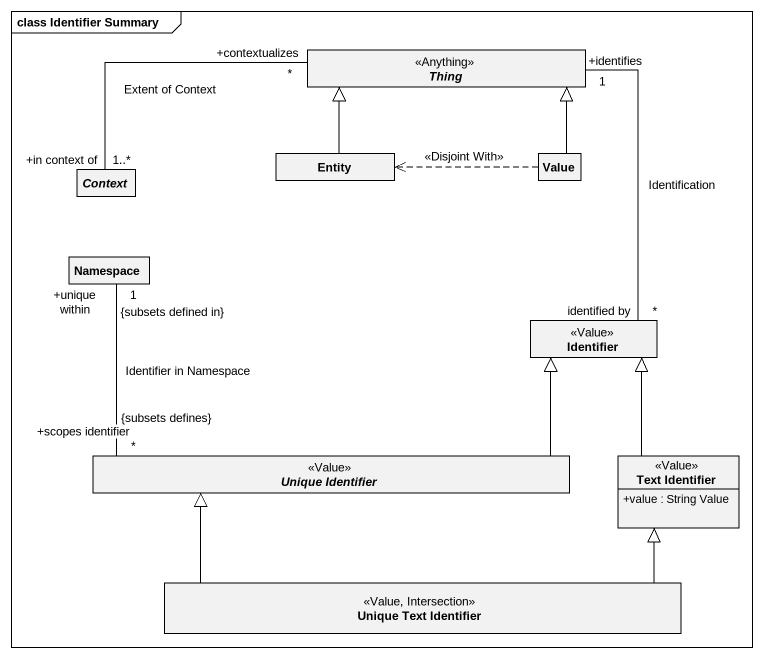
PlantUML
@startuml
mainframe class Identifier Summary
hide circle
hide empty members
skinparam classAttributeIconSize 0
abstract class Thing <<Anything>>
class "Entity" as Entity_
class Value
abstract class Context
class "Namespace" as Namespace_
class Identifier <<Value>>
abstract class "Unique Identifier" as Unique_Identifier <<Value>>
class "Text Identifier" as Text_Identifier <<Value>> {
  +value : String Value
}
class "Unique Text Identifier" as Unique_Text_Identifier <<Value, Intersection>>
Entity_ -up-|> Thing
Value -up-|> Thing
Value .left.> Entity_ : <<Disjoint With>>
Context "+in context of\n1..*" -right- "+contextualizes\n*" Thing : Extent of Context
Identifier "identified by\n*" -up- "+identifies\n1" Thing : Identification
Unique_Identifier "+scopes identifier\n*\n{subsets defines}" -up- "+unique within\n1\n{subsets defined in}" Namespace_ : Identifier in Namespace
Unique_Identifier -right-|> Identifier
Text_Identifier -up-|> Identifier
Unique_Text_Identifier -up-|> Unique_Identifier
Unique_Text_Identifier -right-|> Text_Identifier
@enduml
